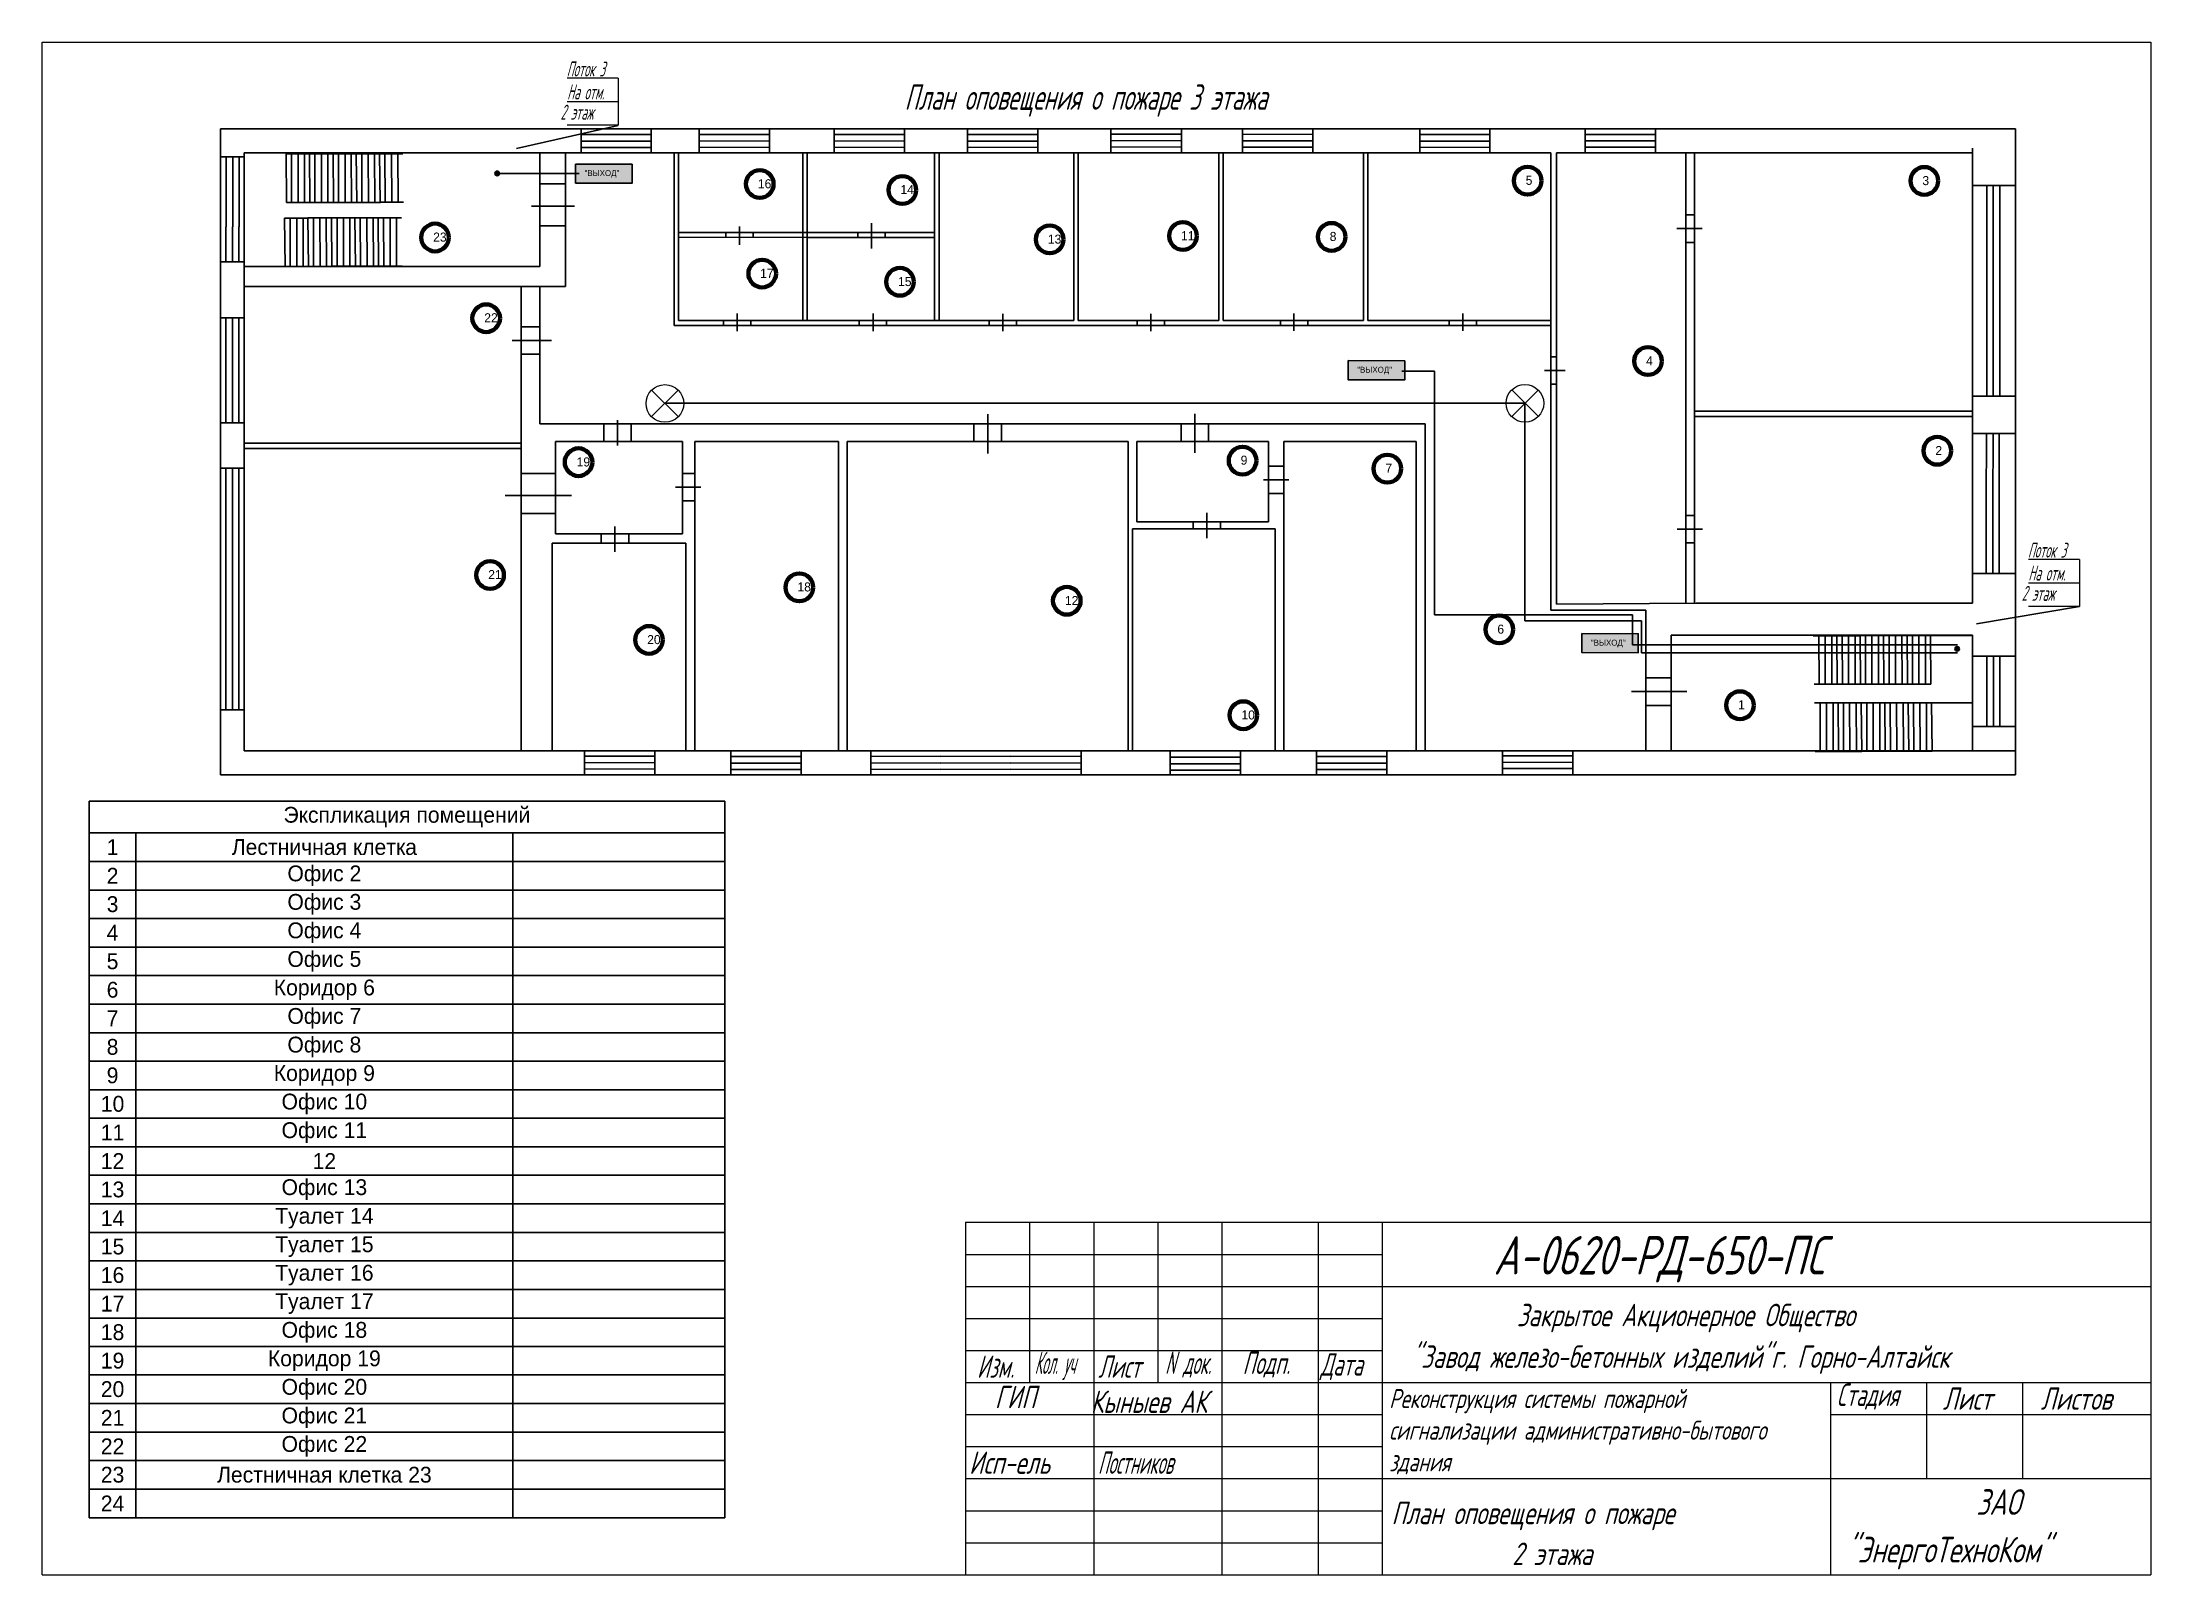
# Model space of a CAD drawing. Header units: millimetres. Extents: x 100 to 1433, y 100 to 1069.
import ezdxf

# ---------------------------------------------------------------- set-up
doc = ezdxf.new("R2010")
doc.units = ezdxf.units.MM
for name, color, linetype in [('кабельная трасса', 5, 'Continuous'), ('приборы и датчики', 7, 'Continuous'), ('рамка', 7, 'Continuous'), ('стены здания', 7, 'Continuous'), ('таблица', 7, 'Continuous')]:
    doc.layers.add(name, color=color, linetype=linetype)
doc.layers.add('ТОНКИЕ', color=150, linetype='Continuous', lineweight=13)
doc.styles.add('Annotative', font='txt')
doc.styles.add('simplex', font='simplex.shx', dxfattribs={"width": 0.8, "oblique": 15})

# ---------------------------------------------------------------- blocks, each defined once
blk = doc.blocks.new('*T4')
at = {"color": 0, "linetype": 'ByBlock', "lineweight": -2, "transparency": 16777216}
for p, q in [((0, 0), (401.8, 0)), ((0, 0), (0, -452.8)), ((401.8, 0), (401.8, -452.8)), ((0, -20), (401.8, -20)), ((29.5, -20), (29.5, -452.8)), ((267.8, -20), (267.8, -452.8)), ((0, -38.1), (401.8, -38.1)), ((0, -56.1), (401.8, -56.1)), ((0, -74.1), (401.8, -74.1)), ((0, -92.2), (401.8, -92.2)), ((0, -110.2), (401.8, -110.2)), ((0, -128.2), (401.8, -128.2)), ((0, -146.3), (401.8, -146.3)), ((0, -164.3), (401.8, -164.3)), ((0, -182.3), (401.8, -182.3)), ((0, -200.3), (401.8, -200.3)), ((0, -218.4), (401.8, -218.4)), ((0, -236.4), (401.8, -236.4)), ((0, -254.4), (401.8, -254.4)), ((0, -272.5), (401.8, -272.5)), ((0, -290.5), (401.8, -290.5)), ((0, -308.5), (401.8, -308.5)), ((0, -326.6), (401.8, -326.6)), ((0, -344.6), (401.8, -344.6)), ((0, -362.6), (401.8, -362.6)), ((0, -380.7), (401.8, -380.7)), ((0, -398.7), (401.8, -398.7)), ((0, -416.7), (401.8, -416.7)), ((0, -434.8), (401.8, -434.8)), ((0, -452.8), (401.8, -452.8))]:
    blk.add_line(p, q, dxfattribs=at)
at = {"layer": 'таблица', "color": 0, "transparency": 16777216, "char_height": 10, "attachment_point": 5}
for s, insert, width in [('Экспликация помещений', (200.9, -10), 398.751), ('1', (14.8, -29), 26.547), ('Лестничная клетка', (148.7, -29), 235.287), ('2', (14.8, -47.1), 26.547), ('Офис 2', (148.7, -47.1), 235.287), ('3', (14.8, -65.1), 26.547), ('Офис 3', (148.7, -65.1), 235.287), ('4', (14.8, -83.1), 26.547), ('Офис 4', (148.7, -83.1), 235.287), ('5', (14.8, -101.2), 26.547), ('Офис 5', (148.7, -101.2), 235.287), ('6', (14.8, -119.2), 26.547), ('Коридор 6', (148.7, -119.2), 235.287), ('7', (14.8, -137.2), 26.547), ('Офис 7', (148.7, -137.2), 235.287), ('8', (14.8, -155.3), 26.547), ('Офис 8', (148.7, -155.3), 235.287), ('9', (14.8, -173.3), 26.547), ('Коридор 9', (148.7, -173.3), 235.287), ('10', (14.8, -191.3), 26.547), ('Офис 10', (148.7, -191.3), 235.287), ('11', (14.8, -209.4), 26.547), ('Офис 11', (148.7, -209.4), 235.287), ('12', (14.8, -227.4), 26.547), ('12', (148.7, -227.4), 235.287), ('Офис 13', (148.7, -245.4), 235.287), ('13', (14.8, -245.4), 26.547), ('14', (14.8, -263.5), 26.547), ('Туалет 14', (148.7, -263.5), 235.287), ('15', (14.8, -281.5), 26.547), ('Туалет 15', (148.7, -281.5), 235.287), ('Туалет 16', (148.7, -299.5), 235.287), ('16', (14.8, -299.5), 26.547), ('17', (14.8, -317.5), 26.547), ('Туалет 17', (148.7, -317.5), 235.287), ('18', (14.8, -335.6), 26.547), ('Офис 18', (148.7, -335.6), 235.287), ('19', (14.8, -353.6), 26.547), ('Коридор 19', (148.7, -353.6), 235.287), ('20', (14.8, -371.6), 26.547), ('Офис 20', (148.7, -371.6), 235.287), ('21', (14.8, -389.7), 26.547), ('Офис 21', (148.7, -389.7), 235.287), ('22', (14.8, -407.7), 26.547), ('Офис 22', (148.7, -407.7), 235.287), ('23', (14.8, -425.7), 26.547), ('Лестничная клетка 23  ', (148.7, -425.7), 235.287), ('24', (14.8, -443.8), 26.547)]:
    blk.add_mtext(s, dxfattribs=dict(at, insert=insert, width=width))

msp = doc.modelspace()

# ---------------------------------------------------------------- hatches: boundary and pattern name
at = {"layer": 'кабельная трасса'}
h = msp.add_hatch(color=256, dxfattribs=at)
edge = h.paths.add_edge_path()
edge.add_arc((387.7, 985.7), 1.43, 0, 360)
h = msp.add_hatch(color=256, dxfattribs=at)
edge = h.paths.add_edge_path()
edge.add_arc((1310.7, 685.2), 1.43, 0, 360)
at = {"layer": 'приборы и датчики'}
h = msp.add_hatch(color=3, dxfattribs=at)
h.dxf.hatch_style = 1
h.paths.add_polyline_path([(473, 991.5), (437.2, 991.6), (437.2, 979.6), (473, 979.5)])
h.paths.add_polyline_path([(442, 982.4), (468.3, 982.4), (468.3, 988.7), (442, 988.7)], flags=24)
h = msp.add_hatch(color=3, dxfattribs=at)
h.dxf.hatch_style = 1
h.paths.add_polyline_path([(961.4, 867.2), (925.6, 867.4), (925.6, 855.3), (961.4, 855.2)])
h.paths.add_polyline_path([(930.4, 858.2), (956.7, 858.2), (956.7, 864.4), (930.4, 864.4)], flags=24)
h = msp.add_hatch(color=3, dxfattribs=at)
h.dxf.hatch_style = 1
h.paths.add_polyline_path([(1109.1, 694.8), (1073.4, 694.9), (1073.4, 682.9), (1109.1, 682.8)])
h.paths.add_polyline_path([(1078.2, 685.7), (1104.4, 685.7), (1104.4, 692), (1078.2, 692)], flags=24)

# ---------------------------------------------------------------- linework, layer by layer
at = {"layer": 'кабельная трасса', "color": 3, "lineweight": 9}
for p, q in [((464.2, 1045.8), (432, 1045.8)), ((464.2, 1045.8), (464.2, 1031)), ((464.2, 1031), (432, 1031)), ((464.2, 1031), (464.2, 1016.1)), ((464.2, 1016.1), (432, 1016.1)), ((1388, 741.7), (1355.8, 741.7)), ((1388, 741.7), (1388, 726.8)), ((1388, 726.8), (1355.8, 726.8)), ((1388, 726.8), (1388, 712)), ((1388, 712), (1355.8, 712))]:
    msp.add_line(p, q, dxfattribs=at)
at = {"layer": 'кабельная трасса', "color": 3}
for p, q in [((399.9, 1001.5), (464.2, 1016)), ((439.6, 985.7), (388, 985.7)), ((980.2, 860.7), (959.5, 860.7)), ((980.2, 706.7), (980.2, 860.7)), ((1105.5, 706.7), (980.2, 706.7)), ((1105.5, 687.7), (1105.5, 706.7)), ((1322.9, 701), (1388, 711.9)), ((1310.9, 687.7), (1105.5, 687.7))]:
    msp.add_line(p, q, dxfattribs=at)
at = {"layer": 'кабельная трасса', "color": 5}
for p, q in [((1037.5, 840.5), (493.7, 840.5)), ((1037.4, 840.4), (1037.4, 702.9)), ((1037.4, 702.9), (1111.1, 702.9)), ((1111.1, 702.9), (1111.1, 682.7)), ((1111.1, 682.7), (1310.8, 682.7))]:
    msp.add_line(p, q, dxfattribs=at)
at = {"layer": 'кабельная трасса'}
for points in [[(387.7, 985.7, 0, 3.41, 0), (394.6, 994.6, 0, 0, 0), (399.9, 1001.5, 0, 0, 0)], [(1310.7, 685.2, 0, 3.41, 0), (1317.7, 694.2, 0, 0, 0), (1322.9, 701, 0, 0, 0)]]:
    msp.add_lwpolyline(points, format="xyseb", dxfattribs=at)
for centre in [(387.7, 985.7), (1310.7, 685.2)]:
    msp.add_circle(centre, 1.43, dxfattribs=at)
at = {"layer": 'приборы и датчики', "color": 5, "lineweight": 20, "ltscale": 0.2}
for p, q in [((502.1, 848.8), (485.3, 832)), ((485.3, 848.8), (502.1, 832)), ((1045.9, 848.9), (1029.1, 832.1)), ((1029.1, 848.9), (1045.9, 832.1))]:
    msp.add_line(p, q, dxfattribs=at)
at = {"layer": 'приборы и датчики'}
for points in [[(437.2, 991.6), (473, 991.5), (473, 979.5), (437.2, 979.6)], [(925.6, 867.4), (961.4, 867.2), (961.4, 855.2), (925.6, 855.3)], [(1073.4, 694.9), (1109.1, 694.8), (1109.1, 682.8), (1073.4, 682.9)]]:
    msp.add_lwpolyline(points, close=True, dxfattribs=at)
at = {"layer": 'приборы и датчики', "color": 5, "lineweight": 20, "ltscale": 0.2}
for centre in [(493.7, 840.3), (1037.4, 840.4)]:
    msp.add_circle(centre, 11.9, dxfattribs=at)
at = {"layer": 'рамка', "color": 18, "lineweight": 20, "true_color": 0x000000}
for p, q in [((100, 100), (100, 1068.6)), ((100, 1068.6), (1433.1, 1068.6)), ((1433.1, 1068.6), (1433.1, 100)), ((683.8, 322.8), (1433.1, 322.8)), ((683.8, 322.8), (683.8, 100)), ((724.3, 322.8), (724.3, 221.5)), ((764.8, 322.8), (764.8, 100)), ((805.3, 322.8), (805.3, 221.5)), ((845.8, 322.8), (845.8, 100)), ((906.6, 322.8), (906.6, 100)), ((947.1, 322.8), (947.1, 100)), ((683.8, 302.5), (947.1, 302.5)), ((683.8, 282.3), (947.1, 282.3)), ((947.1, 282.3), (1433.1, 282.3)), ((1433.1, 285.6), (1433.1, 100)), ((683.8, 262), (947.1, 262)), ((683.8, 241.8), (947.1, 241.8)), ((683.8, 221.5), (1433.1, 221.5)), ((1230.6, 221.5), (1230.6, 100)), ((1291.3, 221.5), (1291.3, 160.8)), ((1352.1, 221.5), (1352.1, 160.8)), ((683.8, 201.3), (947.1, 201.3)), ((1230.6, 201.3), (1433.1, 201.3)), ((683.8, 181), (947.1, 181)), ((683.8, 160.8), (947.1, 160.8)), ((947.1, 160.8), (1433.1, 160.8)), ((683.8, 140.5), (947.1, 140.5)), ((683.8, 120.3), (947.1, 120.3)), ((100, 100), (1433.1, 100)), ((808.7, 100), (1433.1, 100))]:
    msp.add_line(p, q, dxfattribs=at)
at = {"layer": 'стены здания'}
for p, q in [((212.8, 605.7), (212.8, 1013.8)), ((212.8, 1013.8), (1347.5, 1013.8)), ((440.7, 998.8), (440.7, 1013.8)), ((485.1, 998.7), (485.1, 1013.6)), ((515.4, 998.9), (515.4, 1013.9)), ((559.8, 998.8), (559.8, 1013.7)), ((600.7, 998.9), (600.7, 1013.9)), ((645.2, 998.8), (645.2, 1013.7)), ((685.1, 998.9), (685.1, 1013.8)), ((729.5, 998.7), (729.5, 1013.7)), ((775.7, 999.1), (775.7, 1014.1)), ((820.2, 998.9), (820.2, 1013.9)), ((858.9, 999), (858.9, 1014)), ((903.4, 998.8), (903.4, 1013.8)), ((970.9, 998.9), (970.9, 1013.8)), ((1015.3, 998.7), (1015.3, 1013.7)), ((1075.6, 999), (1075.6, 1013.9)), ((1120, 998.8), (1120, 1013.8)), ((1347.5, 1013.8), (1347.5, 605.7)), ((440.8, 1010.3), (485.1, 1010.2)), ((440.8, 1006.1), (485.1, 1006)), ((440.8, 1002.1), (485.1, 1002)), ((515.5, 1010.4), (559.8, 1010.3)), ((515.5, 1006.2), (559.8, 1006.1)), ((515.5, 1002.2), (559.8, 1002.1)), ((600.8, 1010.4), (645.2, 1010.3)), ((600.8, 1006.2), (645.2, 1006.1)), ((600.8, 1002.2), (645.2, 1002.1)), ((685.2, 1010.3), (729.5, 1010.3)), ((685.2, 1006.1), (729.5, 1006.1)), ((685.2, 1002.2), (729.5, 1002.1)), ((775.8, 1010.6), (820.2, 1010.5)), ((775.8, 1006.4), (820.2, 1006.3)), ((775.8, 1002.4), (820.2, 1002.3)), ((859, 1010.5), (903.4, 1010.4)), ((859, 1006.3), (903.4, 1006.2)), ((859, 1002.3), (903.4, 1002.2)), ((971, 1010.3), (1015.3, 1010.3)), ((971, 1006.1), (1015.3, 1006.1)), ((971, 1002.2), (1015.3, 1002.1)), ((1075.7, 1010.4), (1120, 1010.4)), ((1075.7, 1006.2), (1120, 1006.2)), ((1075.7, 1002.3), (1120, 1002.2)), ((1320.4, 1001.6), (1320.4, 714.1)), ((227.9, 996.2), (213, 996.2)), ((216.3, 951.9), (216.4, 996.2)), ((220.5, 951.9), (220.6, 996.2)), ((224.5, 951.9), (224.5, 996.2)), ((227.7, 998.8), (414.6, 998.8)), ((227.7, 926.9), (227.7, 998.8)), ((268.9, 998), (254.2, 998)), ((254.2, 998), (254.5, 967.3)), ((257.6, 998), (257.7, 967.3)), ((261.8, 998), (261.9, 967.3)), ((265.8, 998), (265.9, 967.3)), ((283.6, 998), (269, 998)), ((269, 998), (269.2, 967.3)), ((272.4, 998), (272.4, 967.3)), ((276.5, 998), (276.6, 967.3)), ((280.5, 998), (280.6, 967.3)), ((298.5, 998.1), (283.9, 998.1)), ((283.9, 998.1), (284.1, 967.4)), ((287.3, 998.1), (287.3, 967.4)), ((291.5, 998.1), (291.5, 967.4)), ((295.4, 998.1), (295.5, 967.4)), ((313.3, 998.1), (298.6, 998.1)), ((298.6, 998.1), (298.9, 967.4)), ((302, 998.1), (302.1, 967.4)), ((306.2, 998.1), (306.3, 967.4)), ((310.2, 998.1), (310.3, 967.4)), ((328, 998.1), (313.3, 998.1)), ((313.3, 998.1), (313.6, 967.5)), ((316.7, 998.1), (316.8, 967.5)), ((320.9, 998.1), (321, 967.5)), ((324.9, 998.1), (325, 967.5)), ((414.6, 998.8), (414.6, 926.9)), ((414.6, 998.8), (430.8, 998.8)), ((430.8, 998.8), (499.5, 998.8)), ((430.8, 998.8), (430.8, 914.3)), ((499.5, 998.8), (502.3, 998.8)), ((499.5, 998.8), (499.5, 889.6)), ((502.3, 998.8), (502.3, 948.3)), ((580.9, 998.8), (502.3, 998.8)), ((580.9, 892.7), (580.9, 998.8)), ((580.9, 998.8), (583.7, 998.8)), ((583.7, 998.8), (664.2, 998.8)), ((583.7, 998.8), (583.7, 892.7)), ((664.2, 998.8), (667, 998.8)), ((664.2, 892.7), (664.2, 998.8)), ((667, 998.8), (752.2, 998.8)), ((667, 998.8), (667, 892.7)), ((752.2, 998.8), (755, 998.8)), ((752.2, 892.7), (752.2, 998.8)), ((755, 998.8), (843.9, 998.8)), ((755, 998.8), (755, 892.7)), ((843.9, 998.8), (846.7, 998.8)), ((843.9, 892.7), (843.9, 998.8)), ((846.7, 998.8), (935.3, 998.8)), ((846.7, 998.8), (846.7, 892.7)), ((935.3, 998.8), (1053.9, 998.8)), ((935.3, 892.7), (935.3, 998.8)), ((935.3, 998.8), (938.1, 998.8)), ((938.1, 998.8), (938.1, 892.7)), ((1053.9, 998.8), (1053.9, 709.6)), ((1057.3, 998.8), (1057.3, 713.5)), ((1057.3, 998.8), (1139.1, 998.8)), ((1139.1, 998.8), (1139.1, 714.1)), ((1139.1, 998.8), (1141.9, 998.8)), ((1141.9, 998.8), (1320.4, 998.8)), ((1141.9, 998.8), (1144.7, 998.8)), ((1144.7, 998.8), (1144.7, 714.1)), ((216.2, 929.9), (216.3, 974.3)), ((220.4, 929.9), (220.5, 974.3)), ((224.4, 929.9), (224.5, 974.3)), ((430.8, 979.1), (414.6, 979.1)), ((1320.4, 978), (1347.5, 978)), ((1329.5, 978), (1329.4, 933.6)), ((1333.5, 978), (1333.4, 933.6)), ((1337.7, 978), (1337.6, 933.6)), ((1347.5, 804.2), (1347.5, 975.8)), ((269.4, 967.3), (254.5, 967.3)), ((284.2, 967.3), (269.2, 967.3)), ((299.1, 967.4), (284.1, 967.4)), ((313.8, 967.4), (298.9, 967.4)), ((328.5, 967.5), (313.6, 967.5)), ((436.6, 965), (409.3, 965)), ((268, 957.5), (253.3, 957.5)), ((253.3, 957.5), (253.6, 926.9)), ((256.7, 957.5), (256.8, 926.9)), ((260.9, 957.5), (261, 926.9)), ((264.9, 957.5), (265, 926.9)), ((282.7, 957.6), (268, 957.6)), ((268, 957.6), (268.3, 926.9)), ((271.5, 957.6), (271.5, 926.9)), ((275.6, 957.6), (275.7, 926.9)), ((279.6, 957.6), (279.7, 926.9)), ((297.6, 957.6), (283, 957.6)), ((283, 957.6), (283.2, 927)), ((286.4, 957.6), (286.4, 927)), ((290.6, 957.6), (290.6, 927)), ((294.5, 957.6), (294.6, 927)), ((312.4, 957.7), (297.7, 957.7)), ((297.7, 957.7), (298, 927)), ((301.1, 957.7), (301.2, 927)), ((305.3, 957.7), (305.4, 927)), ((309.3, 957.7), (309.4, 927)), ((327.1, 957.7), (312.4, 957.7)), ((312.4, 957.7), (312.7, 927)), ((315.8, 957.7), (315.9, 927)), ((320, 957.7), (320.1, 927)), ((324, 957.7), (324.1, 927)), ((430.8, 952.5), (414.6, 952.5)), ((502.3, 948.3), (664.2, 948.3)), ((502.3, 948.3), (502.3, 945.5)), ((532.2, 948.3), (532.2, 945.4)), ((540.9, 952.2), (540.9, 940.6)), ((549.5, 948.3), (549.5, 945.3)), ((615.7, 948.3), (615.7, 945.2)), ((624.3, 954.3), (624.3, 938.3)), ((633, 948.3), (633, 945.2)), ((1149.4, 950.8), (1133.5, 950.8)), ((1144.6, 959.5), (1139, 959.5)), ((502.3, 945.5), (583.7, 945.2)), ((502.3, 945.5), (502.3, 892.7)), ((583.7, 945.2), (664.2, 945.2)), ((1144.6, 942.1), (1139, 942.1)), ((1329.5, 933.6), (1329.4, 889.3)), ((1333.5, 933.6), (1333.4, 889.3)), ((1337.7, 933.6), (1337.6, 889.3)), ((227.8, 929.9), (212.9, 929.9)), ((414.6, 926.9), (227.7, 926.9)), ((227.7, 903.5), (227.7, 926.9)), ((227.7, 926.9), (401.2, 926.9)), ((268.5, 926.9), (227.7, 926.9)), ((283.3, 926.9), (268.3, 926.9)), ((298.2, 927), (283.2, 927)), ((312.9, 927), (298, 927)), ((327.6, 927), (312.7, 927)), ((414.6, 914.3), (227.7, 914.3)), ((227.7, 914.3), (227.7, 824.1)), ((227.7, 914.3), (402.8, 914.3)), ((402.8, 914.3), (402.8, 818.8)), ((430.8, 914.3), (414.6, 914.3)), ((414.6, 914.3), (414.6, 827.5)), ((227.8, 894.4), (212.8, 894.4)), ((216.1, 850.1), (216.2, 894.4)), ((220.4, 850.1), (220.4, 894.4)), ((224.3, 850.1), (224.4, 894.4)), ((227.7, 824.4), (227.7, 903.5)), ((539.4, 897.2), (539.4, 886.1)), ((625.3, 897.2), (625.3, 886.1)), ((707.3, 897), (707.3, 886)), ((800.9, 897), (800.9, 886)), ((891.4, 897.2), (891.4, 886.2)), ((998.1, 897.2), (998.1, 886.2)), ((421.9, 880.1), (397.2, 880.1)), ((414.6, 888.8), (402.8, 888.8)), ((499.5, 889.6), (1053.9, 889.6)), ((502.3, 892.7), (752.2, 892.7)), ((530.8, 892.7), (530.8, 889.6)), ((548.1, 892.7), (548.1, 889.6)), ((616.6, 892.7), (616.6, 889.6)), ((633.9, 892.7), (633.9, 889.6)), ((698.6, 892.6), (698.6, 889.4)), ((716, 892.6), (716, 889.4)), ((755, 892.7), (843.9, 892.7)), ((792.3, 892.6), (792.3, 889.4)), ((809.6, 892.6), (809.6, 889.4)), ((846.7, 892.7), (935.3, 892.7)), ((882.8, 892.8), (882.8, 889.6)), ((900.1, 892.8), (900.1, 889.6)), ((938.1, 892.7), (1053.9, 892.7)), ((989.5, 892.8), (989.5, 889.6)), ((1006.8, 892.8), (1006.8, 889.6)), ((1329.5, 889.3), (1329.4, 844.9)), ((1333.5, 889.3), (1333.4, 844.9)), ((1337.7, 889.3), (1337.6, 844.9)), ((216.1, 828.1), (216.2, 872.4)), ((220.3, 828.1), (220.4, 872.4)), ((224.3, 828.1), (224.3, 872.4)), ((414.6, 871.5), (402.8, 871.5)), ((1057.3, 869.7), (1053.9, 869.7)), ((1062.9, 861.1), (1049.7, 861.1)), ((1057.3, 852.4), (1053.9, 852.4)), ((1320.4, 844.9), (1347.5, 844.9)), ((212.8, 828.1), (227.7, 828.1)), ((227.7, 828.1), (212.8, 828.1)), ((414.6, 827.5), (974.3, 827.5)), ((455, 827.5), (455, 816.3)), ((463.7, 829.7), (463.7, 813.8)), ((472.3, 827.5), (472.3, 816.3)), ((689.1, 827.5), (689.1, 816.3)), ((697.8, 833.5), (697.8, 808.6)), ((706.4, 827.5), (706.4, 816.3)), ((820, 827.5), (820, 816.3)), ((828.7, 833.8), (828.7, 809.1)), ((837.3, 827.5), (837.3, 816.3)), ((974.3, 827.5), (974.3, 629.7)), ((1144.7, 835.4), (1320.4, 835.4)), ((1144.7, 832), (1320.4, 832)), ((227.7, 818.8), (227.7, 824.4)), ((227.7, 716), (227.7, 818.8)), ((227.7, 815.2), (402.8, 815.2)), ((402.8, 818.8), (402.8, 620.7)), ((424.6, 758), (424.6, 816.3)), ((424.6, 816.3), (504.8, 816.3)), ((504.8, 816.3), (504.8, 758)), ((603.4, 816.3), (512.6, 816.3)), ((512.6, 816.3), (512.6, 620.7)), ((603.4, 620.7), (603.4, 816.3)), ((786.5, 816.3), (609, 816.3)), ((609, 816.3), (609, 620.7)), ((786.5, 620.7), (786.5, 816.3)), ((792.1, 816.3), (792.1, 765.5)), ((875.4, 816.3), (792.1, 816.3)), ((875.4, 765.5), (875.4, 816.3)), ((968.7, 816.3), (885.1, 816.3)), ((885.1, 816.3), (885.1, 620.7)), ((968.7, 620.7), (968.7, 816.3)), ((1347.5, 821.4), (1320.4, 821.4)), ((1329.1, 777.1), (1329.2, 821.4)), ((1333.3, 777.1), (1333.4, 821.4)), ((1337.3, 777.1), (1337.3, 821.4)), ((227.7, 811.8), (402.8, 811.8)), ((885.1, 800.6), (875.4, 800.6)), ((227.7, 799.4), (212.8, 799.4)), ((216.1, 755), (216.2, 799.4)), ((220.3, 755), (220.4, 799.4)), ((224.3, 755), (224.4, 799.4)), ((424.6, 796.1), (402.8, 796.1)), ((516.4, 787.4), (500.5, 787.4)), ((512.6, 796.1), (504.8, 796.1)), ((888.2, 792), (872.2, 792)), ((434.7, 782.1), (392.7, 782.1)), ((512.6, 778.8), (504.8, 778.8)), ((885.1, 783.3), (875.4, 783.3)), ((1329, 732.9), (1329.1, 777.2)), ((1333.2, 732.9), (1333.3, 777.2)), ((1337.2, 732.9), (1337.3, 777.2)), ((424.6, 770.7), (402.8, 770.7)), ((462.1, 762.6), (462.1, 746.6)), ((879.5, 761.1), (789.3, 761.1)), ((789.3, 761.1), (789.3, 620.7)), ((792.1, 765.5), (875.4, 765.5)), ((827.7, 765.5), (827.7, 761.1)), ((836.4, 771.1), (836.4, 755.1)), ((845, 765.5), (845, 761.1)), ((879.5, 620.7), (879.5, 761.1)), ((1149.6, 760.9), (1133.6, 760.9)), ((1144.7, 769.5), (1139.1, 769.5)), ((216.1, 710.7), (216.2, 755)), ((220.3, 710.7), (220.4, 755)), ((224.3, 710.7), (224.4, 755)), ((507, 752), (422.4, 752)), ((422.4, 752), (422.4, 620.7)), ((504.8, 758), (424.6, 758)), ((453.5, 757.7), (453.5, 752.1)), ((470.8, 757.7), (470.8, 752.1)), ((507, 620.7), (507, 752)), ((1144.7, 752.2), (1139.1, 752.2)), ((1347.5, 732.9), (1320.4, 732.9)), ((216.2, 668.6), (216.2, 713)), ((220.4, 668.6), (220.4, 713)), ((224.3, 668.6), (224.4, 713)), ((227.7, 710.4), (227.7, 716)), ((227.7, 710.4), (227.7, 620.7)), ((1053.9, 709.6), (1113.9, 709.6)), ((1145.6, 714.1), (1057.3, 713.5)), ((1113.9, 709.6), (1113.9, 620.7)), ((1320.4, 714.1), (1145.6, 714.1)), ((1129.8, 620.7), (1129.8, 693.9)), ((1129.8, 693.9), (1320.4, 693.9)), ((1219.7, 693.5), (1234.7, 693.5)), ((1223.4, 662.9), (1223.3, 693.5)), ((1227.3, 662.9), (1227.3, 693.5)), ((1231.5, 662.9), (1231.5, 693.5)), ((1234.4, 693.5), (1249.4, 693.5)), ((1234.9, 662.9), (1234.7, 693.5)), ((1238.1, 662.9), (1238, 693.5)), ((1242, 662.9), (1242, 693.5)), ((1246.2, 662.9), (1246.2, 693.5)), ((1249.2, 693.6), (1264.1, 693.6)), ((1249.6, 662.9), (1249.4, 693.5)), ((1252.8, 662.9), (1252.7, 693.6)), ((1256.8, 662.9), (1256.7, 693.6)), ((1261, 662.9), (1260.9, 693.6)), ((1264.1, 693.6), (1279, 693.6)), ((1264.4, 662.9), (1264.1, 693.6)), ((1267.7, 663), (1267.6, 693.6)), ((1271.7, 663), (1271.6, 693.6)), ((1275.9, 663), (1275.8, 693.6)), ((1278.8, 693.7), (1319.6, 693.7)), ((1279.3, 663), (1279, 693.6)), ((1282.4, 663), (1282.4, 693.7)), ((1286.4, 663), (1286.4, 693.7)), ((1290.6, 663), (1290.6, 693.7)), ((1294, 663), (1293.8, 693.7)), ((1320.4, 693.9), (1320.4, 620.7)), ((216.1, 646.6), (216.2, 691)), ((220.3, 646.6), (220.4, 691)), ((224.3, 646.6), (224.3, 691)), ((1347.5, 680.5), (1320.4, 680.5)), ((1329.5, 636.2), (1329.5, 680.5)), ((1333.7, 636.2), (1333.7, 680.5)), ((1337.6, 636.2), (1337.7, 680.5)), ((1129.8, 666.8), (1113.9, 666.8)), ((1139.7, 658.2), (1104.8, 658.2)), ((1220.3, 662.9), (1234.9, 662.9)), ((1235, 662.9), (1249.6, 662.9)), ((1249.7, 662.9), (1264.4, 662.9)), ((1264.6, 663), (1279.3, 663)), ((1279.4, 663), (1294, 663)), ((227.7, 646.6), (212.8, 646.6)), ((1129.8, 649.5), (1113.9, 649.5)), ((1220.5, 651.1), (1235.4, 651.1)), ((1224.1, 620.4), (1224.1, 651.1)), ((1228.1, 620.4), (1228, 651.1)), ((1232.3, 620.4), (1232.2, 651.1)), ((1235.2, 651.1), (1250.1, 651.1)), ((1235.7, 620.4), (1235.4, 651.1)), ((1238.8, 620.4), (1238.8, 651.1)), ((1242.8, 620.4), (1242.7, 651.1)), ((1247, 620.4), (1246.9, 651.1)), ((1249.9, 651.1), (1264.9, 651.1)), ((1250.4, 620.4), (1250.1, 651.1)), ((1253.6, 620.5), (1253.5, 651.1)), ((1257.6, 620.5), (1257.5, 651.1)), ((1261.7, 620.5), (1261.7, 651.1)), ((1264.8, 651.2), (1279.8, 651.2)), ((1265.1, 620.5), (1264.9, 651.1)), ((1268.5, 620.5), (1268.4, 651.2)), ((1272.5, 620.5), (1272.4, 651.2)), ((1276.7, 620.5), (1276.6, 651.2)), ((1279.6, 651.2), (1320.4, 651.2)), ((1280.1, 620.5), (1279.8, 651.2)), ((1283.2, 620.6), (1283.1, 651.2)), ((1287.2, 620.6), (1287.1, 651.2)), ((1291.4, 620.6), (1291.3, 651.2)), ((1294.8, 620.6), (1294.5, 651.2)), ((974.3, 629.7), (974.3, 620.7)), ((1347.5, 636.1), (1320.4, 636.1)), ((227.7, 620.7), (399.3, 620.7)), ((414.6, 620.7), (247.1, 620.7)), ((399.3, 620.7), (415.5, 620.7)), ((415.5, 620.7), (784.3, 620.7)), ((442.8, 606), (442.8, 620.9)), ((442.9, 617.5), (487.3, 617.4)), ((442.9, 613.3), (487.3, 613.2)), ((487.3, 605.8), (487.3, 620.8)), ((512.6, 620.7), (507, 620.7)), ((535.4, 605.7), (535.4, 620.7)), ((535.5, 617.2), (579.8, 617.1)), ((579.8, 605.6), (579.8, 620.5)), ((609, 620.7), (603.4, 620.7)), ((623.8, 605.7), (623.8, 620.6)), ((623.8, 617.3), (668.1, 617.2)), ((668.1, 617.3), (712.5, 617.2)), ((712.5, 617.3), (756.8, 617.2)), ((756.8, 605.7), (756.8, 620.6)), ((784.3, 620.7), (789.9, 620.7)), ((789.3, 620.7), (786.5, 620.7)), ((789.9, 620.7), (962.5, 620.7)), ((813.1, 605.3), (813.1, 620.3)), ((813.2, 616.8), (857.6, 616.7)), ((857.6, 605.2), (857.6, 620.1)), ((885.1, 620.7), (879.5, 620.7)), ((905.7, 605.7), (905.7, 620.7)), ((905.8, 617.2), (950.2, 617.1)), ((950.2, 605.6), (950.2, 620.5)), ((962.5, 620.7), (1113.9, 620.7)), ((974.3, 620.7), (968.7, 620.7)), ((1023.3, 606.3), (1023.3, 621.2)), ((1023.4, 617.7), (1067.7, 617.7)), ((1023.4, 613.5), (1067.7, 613.4)), ((1067.7, 606.1), (1067.7, 621.1)), ((1113.9, 620.7), (1129.8, 620.7)), ((1320.4, 620.7), (1129.8, 620.7)), ((1221, 620.4), (1235.7, 620.4)), ((1235.7, 620.4), (1250.4, 620.4)), ((1250.5, 620.5), (1265.1, 620.5)), ((1265.4, 620.5), (1280.1, 620.5)), ((1280.1, 620.6), (1294.8, 620.6)), ((1320.4, 620.7), (1347.5, 620.7)), ((212.8, 605.7), (212.8, 605.7)), ((212.8, 605.7), (1347.5, 605.7)), ((212.8, 605.7), (227.7, 605.7)), ((212.8, 605.7), (227.7, 605.7)), ((442.9, 609.3), (487.3, 609.2)), ((535.5, 613), (579.8, 612.9)), ((535.5, 609), (579.8, 608.9)), ((623.8, 613.1), (668.1, 613)), ((623.8, 609.1), (668.1, 609)), ((668.1, 613.1), (712.5, 613)), ((668.1, 609.1), (712.5, 609)), ((712.5, 613.1), (756.8, 613)), ((712.5, 609.1), (756.8, 609)), ((813.2, 612.6), (857.6, 612.5)), ((813.2, 608.6), (857.6, 608.5)), ((905.8, 613), (950.2, 612.9)), ((905.8, 609), (950.2, 608.9)), ((1023.4, 609.6), (1067.7, 609.5))]:
    msp.add_line(p, q, dxfattribs=at)
at = {"layer": 'стены здания', "lineweight": 70}
for centre in [(553.7, 979), (1039.1, 981.1), (1289.9, 981), (643.8, 975.2), (348.4, 945.2), (737, 944), (821.2, 946.2), (915.2, 945.6), (555.2, 922.4), (642.3, 917.2), (380.7, 894.2), (1115.2, 867.1), (1298.1, 810.4), (439.1, 803.2), (858.9, 804.2), (950.4, 799.1), (383.2, 731.9), (578.7, 724.1), (747.8, 715.6), (483.7, 690.9), (1021.2, 697.5), (1173.4, 649.6), (859.4, 643.3)]:
    msp.add_circle(centre, 8.75, dxfattribs=at)

# ---------------------------------------------------------------- block references
msp.add_blockref('*T4', (129.7, 588.9))

# ---------------------------------------------------------------- texts
at = {"layer": 'кабельная трасса', "color": 6, "lineweight": 9, "style": 'simplex', "oblique": 15, "width": 0.5}
for p in [(431.6, 1047), (1355.4, 742.9)]:
    msp.add_text('Поток 3', height=9.47, rotation=359.8101, dxfattribs=at).set_placement(p)
at = {"layer": 'кабельная трасса', "lineweight": 9, "style": 'simplex', "oblique": 15, "width": 0.5}
for s, p in [('На отм.', (431.9, 1032.5)), ('2 этаж', (427.7, 1019.7)), ('На отм.', (1355.7, 728.4)), ('2 этаж', (1351.5, 715.6))]:
    msp.add_text(s, height=9.47, rotation=359.8101, dxfattribs=at).set_placement(p)
at = {"layer": 'приборы и датчики', "char_height": 3.75, "attachment_point": 1}
for insert in [(442.9, 987.8), (931.4, 863.5), (1079.1, 691)]:
    msp.add_mtext_dynamic_manual_height_columns('"ВЫХОД"', width=17.054, gutter_width=12.5, heights=[2.4], dxfattribs=dict(at, insert=insert))
at = {"layer": 'рамка', "color": 18, "lineweight": 20, "true_color": 0x000000, "style": 'simplex', "oblique": 15}
for s, height, width, p in [('А-0620-РД-650-ПС', 24.3, 0.7, (1017.6, 289.8)), ('Закрытое Акционерное Общество', 14.175, 0.7, (1032.3, 257.1)), ('Кол. уч', 14.18, 0.4, (727.4, 226.9)), ('N', 14.2, 0.5, (809.9, 226.9)), ('Подп.', 14.18, 0.6, (858.9, 226.9)), ('Дата', 14.18, 0.6, (908.1, 225.9)), ('"Завод железо-бетонных изделий"г. Горно-Алтайск', 14.175, 0.7, (965.9, 230.8)), ('Изм.', 14.18, 0.6, (691, 224.5)), ('Лист', 14.18, 0.6, (767.7, 224.5)), ('док.', 14.18, 0.5, (821.2, 226.9)), ('ГИП', 14.18, 0.7, (702.3, 205.3)), ('Кыныев АК', 14.18, 0.7, (762.9, 202.3)), ('Стадия', 14.18, 0.6, (1234.5, 206.7)), ('Лист', 14.18, 0.7, (1301.6, 204.3)), ('Листов', 14.18, 0.7, (1363.5, 204.3)), ('Исп-ель', 14.18, 0.7, (686, 163.8)), ('Постников', 14.18, 0.5, (767.5, 163.8)), ('ЗАО', 16.2, 0.7, (1322.7, 137.9)), ('План оповещения о пожаре', 14.175, 0.7, (953.1, 132)), ('2 этажа', 14.18, 0.7, (1029.4, 106.2)), ('"ЭнергоТехноКом"', 16.2, 0.7, (1241, 107.8))]:
    msp.add_text(s, height=height, dxfattribs=dict(at, width=width)).set_placement(p)
at = {"layer": 'рамка', "lineweight": 20, "insert": (951.6, 217.4), "char_height": 12, "attachment_point": 1}
msp.add_mtext_dynamic_manual_height_columns('{\\Fsimplex|c204;\\Q15;\\W0.7;\\C2;Реконструкция системы пожарной сигнализации административно-бытового здания }', width=276.259, gutter_width=12.5, heights=[0], dxfattribs=at)
at = {"layer": 'стены здания', "lineweight": 70, "style": 'Annotative'}
for s, p in [('16', (552.5, 976.3)), ('14', (642.6, 972.6)), ('5', (1037.9, 978.5)), ('3', (1288.7, 978.3)), ('23', (347.2, 942.6)), ('13', (735.8, 941.3)), ('11', (820, 943.5)), ('8', (914, 943)), ('17', (553.9, 919.7)), ('15', (641.1, 914.5)), ('22', (379.5, 891.6)), ('4', (1114, 864.4)), ('2', (1296.9, 807.7)), ('19', (437.9, 800.5)), ('9', (857.7, 801.6)), ('7', (949.2, 796.5)), ('21', (382, 729.3)), ('18', (577.5, 721.5)), ('12', (746.6, 712.9)), ('20', (482.5, 688.2)), ('6', (1020, 694.8)), ('10', (858.2, 640.6)), ('1', (1172.2, 647))]:
    msp.add_text(s, height=5.72, dxfattribs=at).set_placement(p)
at = {"layer": 'ТОНКИЕ', "lineweight": 13, "style": 'simplex', "oblique": 15, "width": 0.6}
msp.add_text('План оповещения о пожаре 3 этажа', height=16.062, dxfattribs=at).set_placement((645.2, 1025.9))

doc.saveas('drawing.dxf')
